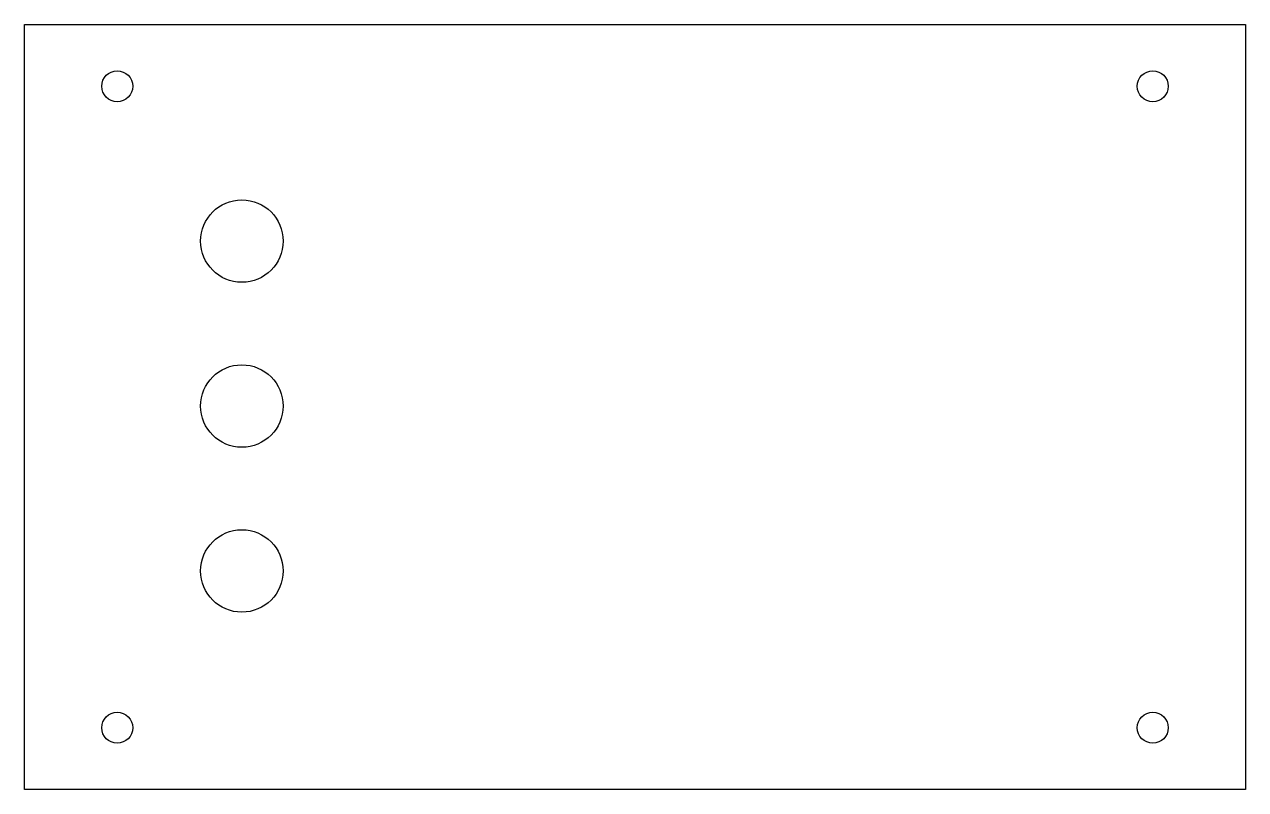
# Model space of a CAD drawing. Header units: millimetres. Extents: x -59 to 59, y -76 to -1.
import ezdxf

# ---------------------------------------------------------------- set-up
doc = ezdxf.new("R2010")
doc.units = ezdxf.units.MM
doc.layers.get('0').update_dxf_attribs({"linetype": 'CONTINUOUS'})

msp = doc.modelspace()

# ---------------------------------------------------------------- linework, layer by layer
msp.add_lwpolyline([(59.22, -1.5), (59.22, -75.73), (-59.22, -75.73), (-59.22, -1.5)], close=True)
for centre, radius in [((-50.22, -7.5), 1.5), ((50.22, -7.5), 1.5), ((-38.13, -22.52), 4), ((-38.13, -38.52), 4), ((-38.13, -54.52), 4), ((-50.22, -69.73), 1.5), ((50.22, -69.73), 1.5)]:
    msp.add_circle(centre, radius)

doc.saveas('drawing.dxf')
